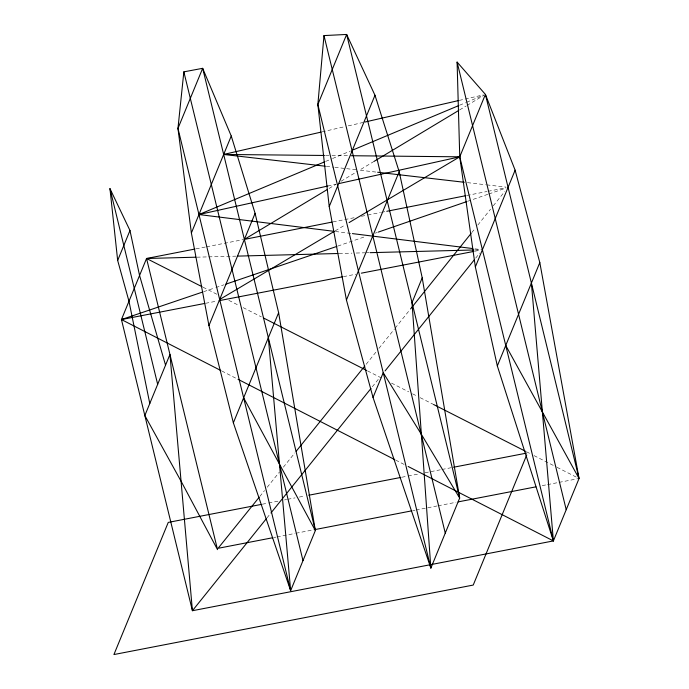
<?xml version="1.0" encoding="UTF-8"?>
<svg xmlns="http://www.w3.org/2000/svg" width="689" height="689" viewBox="0 0 689 689"><rect width="100%" height="100%" fill="white"/><g stroke="black" fill="none" stroke-linecap="round" stroke-linejoin="round"><path stroke-width="0.52" stroke-dasharray="3.44 2.58" d="M366.16 364.3L376.246 351.717M378.933 348.367L394.409 329.075M395.081 328.24L409.877 309.783M471.75 232.632L475.109 228.438M477.804 225.079L490.577 209.146M493.272 205.796L504.701 191.533M259.813 496.459L264.524 490.602M267.211 487.252L279.329 472.198M283.368 467.185L294.814 452.966M266.927 517.973L270.286 513.796M372.318 386.787L379.699 377.598M475.694 258.108L479.725 253.096M329.092 188.441L335.543 184.557M341.064 181.241L357.643 171.268M374.187 161.312L359.486 170.157L377.65 172.259M459.675 109.887L466.108 106.02M467.021 105.46L483.575 95.513M335.242 230.815L345.387 224.778M325.621 161.424L331.555 158.935M332.546 158.513L350.391 151.029M459.597 105.228L465.557 102.73M466.548 102.316L483.42 95.237M337.791 246.076L364.145 236.99M375.29 233.14L377.314 232.443M467.521 201.326L487.795 194.332M488.811 193.988L506.036 188.045M203.66 291.688L214.83 287.899M215.838 287.554L223.959 284.807M322.082 131.875L344.069 126.828M348.255 125.872L362.914 122.504M459.236 100.413L483.316 94.884M327.783 186.03L336.163 184.17M332.976 221.91L355.128 217.535M361.449 216.286L366.729 215.244M367.78 215.037L380.44 212.539M381.491 212.333L385.711 211.497M466.927 195.461L486.968 191.508M488.027 191.301L505.959 187.761M195.986 248.841L205.451 246.998M206.511 246.791L243.32 239.608M205.529 303.298L217.087 301.067M343.432 276.633L356.067 274.188M475.04 251.184L480.302 250.159M262.302 504.219L267.59 503.194M268.65 502.996L279.217 500.946M284.497 499.93L286.615 499.516M287.666 499.318L295.064 497.88M299.293 497.07L304.581 496.046M401.799 477.244L407.087 476.22M408.138 476.021L419.765 473.765M425.053 472.749L440.9 469.683M441.959 469.476L451.467 467.642M273.869 537.523L275.979 537.11M277.03 536.912L294.926 533.45M295.977 533.243L313.874 529.781M412.832 510.644L414.933 510.239M415.992 510.032L437.041 505.967M438.092 505.76L455.989 502.298M542.234 485.624L546.437 484.806M547.488 484.608L558.004 482.576M559.063 482.369L577.993 478.709M196.839 257.178L207.544 256.902M208.612 256.868L236.43 256.144M339.083 253.483L351.915 253.147M356.196 253.035L364.748 252.811M365.816 252.785L369.028 252.699M474.919 249.952L480.267 249.814M325.535 155.473L330.892 155.525M331.969 155.533L349.134 155.705M326.328 166.325L333.812 167.186M334.888 167.315L345.577 168.547M346.645 168.676L357.341 169.907M467.443 182.645L485.616 184.747M486.684 184.867L505.924 187.098M335.388 231.495L351.364 233.476M474.945 248.832L482.403 249.754M203.005 287.201L217.354 294.504M228.834 300.344L239.367 305.701M243.191 307.647L261.372 316.897M367.582 370.923L382.886 378.717M391.498 383.093L408.723 391.86M412.556 393.807L416.38 395.753M420.204 397.699L433.605 404.512M526.413 451.734L530.246 453.681M534.07 455.627L556.075 466.823M557.031 467.306L577.132 477.529M221.78 370.983L237.068 378.821M395.71 460.114L404.305 464.515"/><path stroke-width="1.03" d="M323.985 35.578L317.853 104.504L329.221 206.554L346.438 300.016L373.033 397.458L430.866 568.124L459.666 498.069L422.211 277.848L399.181 171.707L374.98 95.263L346.645 34.45L323.985 35.578L445.266 533.097M183.851 71.854L177.96 128.404L191.378 232.985L208.948 325.578L233.356 422.813L290.646 590.654L315.347 530.564L278.623 312.711L255.094 213.323L231.246 136.009L202.669 68.314L183.851 71.854L302.996 560.613M374.98 95.263L329.221 206.554M117.664 260.451L129.971 230.505L109.956 188.622L117.664 260.451L128.972 301.239L149.78 403.521M408.129 466.479L553.388 540.917L497.329 365.937L475.35 266.91L459.752 156.816L457.091 62.079L485.409 94.402L515.122 170.183L539.814 262.587L579.044 478.502L553.388 540.917L192.42 610.721L121.445 319.558L146.55 258.487L194.935 249.048M191.378 232.985L231.246 136.009M208.948 325.578L255.094 213.323M233.356 422.813L278.623 312.711M346.438 300.016L399.181 171.707M531.4 283.058L553.388 540.917L459.752 156.816L485.409 94.402L579.044 478.502L505.743 345.473M373.033 397.458L383.222 372.68L421.074 433.837L459.666 498.069L346.645 34.45L317.853 104.504L430.866 568.124L412.022 302.626L422.211 277.848M475.35 266.91L515.122 170.183M497.329 365.937L539.814 262.587M526.74 454.912L473.231 585.064L113.926 654.55L168.254 522.408L261.252 504.426M364.817 365.98L296.158 451.295M410.549 308.948L471.078 233.468M259.133 497.294L218.077 548.306L272.818 537.721M266.255 518.808L192.42 610.721L169.95 354.465L144.836 415.545L181.457 481.93L217.526 549.641L146.55 258.487L195.771 257.204M270.958 512.961L370.975 388.458M385.073 370.915L474.351 259.779M327.249 189.544L244.371 239.402L331.917 222.116M374.187 161.312L458.753 110.438M219.67 299.5L334.32 231.358L198.957 214.546L324.631 161.837M349.082 222.59L459.752 156.816L351.287 155.731M353.371 149.78L458.607 105.65M336.775 246.429L225.992 284.118M378.33 232.09L466.513 201.679M220.824 370.493L121.445 319.558L202.644 292.033M325.26 166.204L223.667 154.448L321.031 132.116M365.006 122.022L458.185 100.646M198.957 214.546L327.783 186.03M339.307 183.481L459.752 156.816M386.77 211.29L465.876 195.676M121.445 319.558L204.478 303.504M219.188 300.654L342.373 276.832M361.329 273.171L473.98 251.382M308.801 495.227L400.748 477.451M453.586 467.228L526.499 453.129M314.925 529.583L411.781 510.85M458.099 501.893L535.921 486.839M237.498 256.119L338.006 253.509M370.096 252.674L473.851 249.978M223.667 154.448L324.459 155.464M377.65 172.259L464.24 182.275M352.432 233.605L472.818 248.565M146.55 258.487L202.049 286.719M263.284 317.87L366.626 370.441M433.605 404.512L525.457 451.243M238.024 379.303L394.754 459.623M243.639 397.811L315.347 530.564L202.669 68.314L177.96 128.404L290.646 590.654L268.34 337.722M165.558 365.153L139.566 275.471L129.971 230.505M457.091 62.079L566.212 509.714M109.956 188.622L157.669 384.341"/></g></svg>
